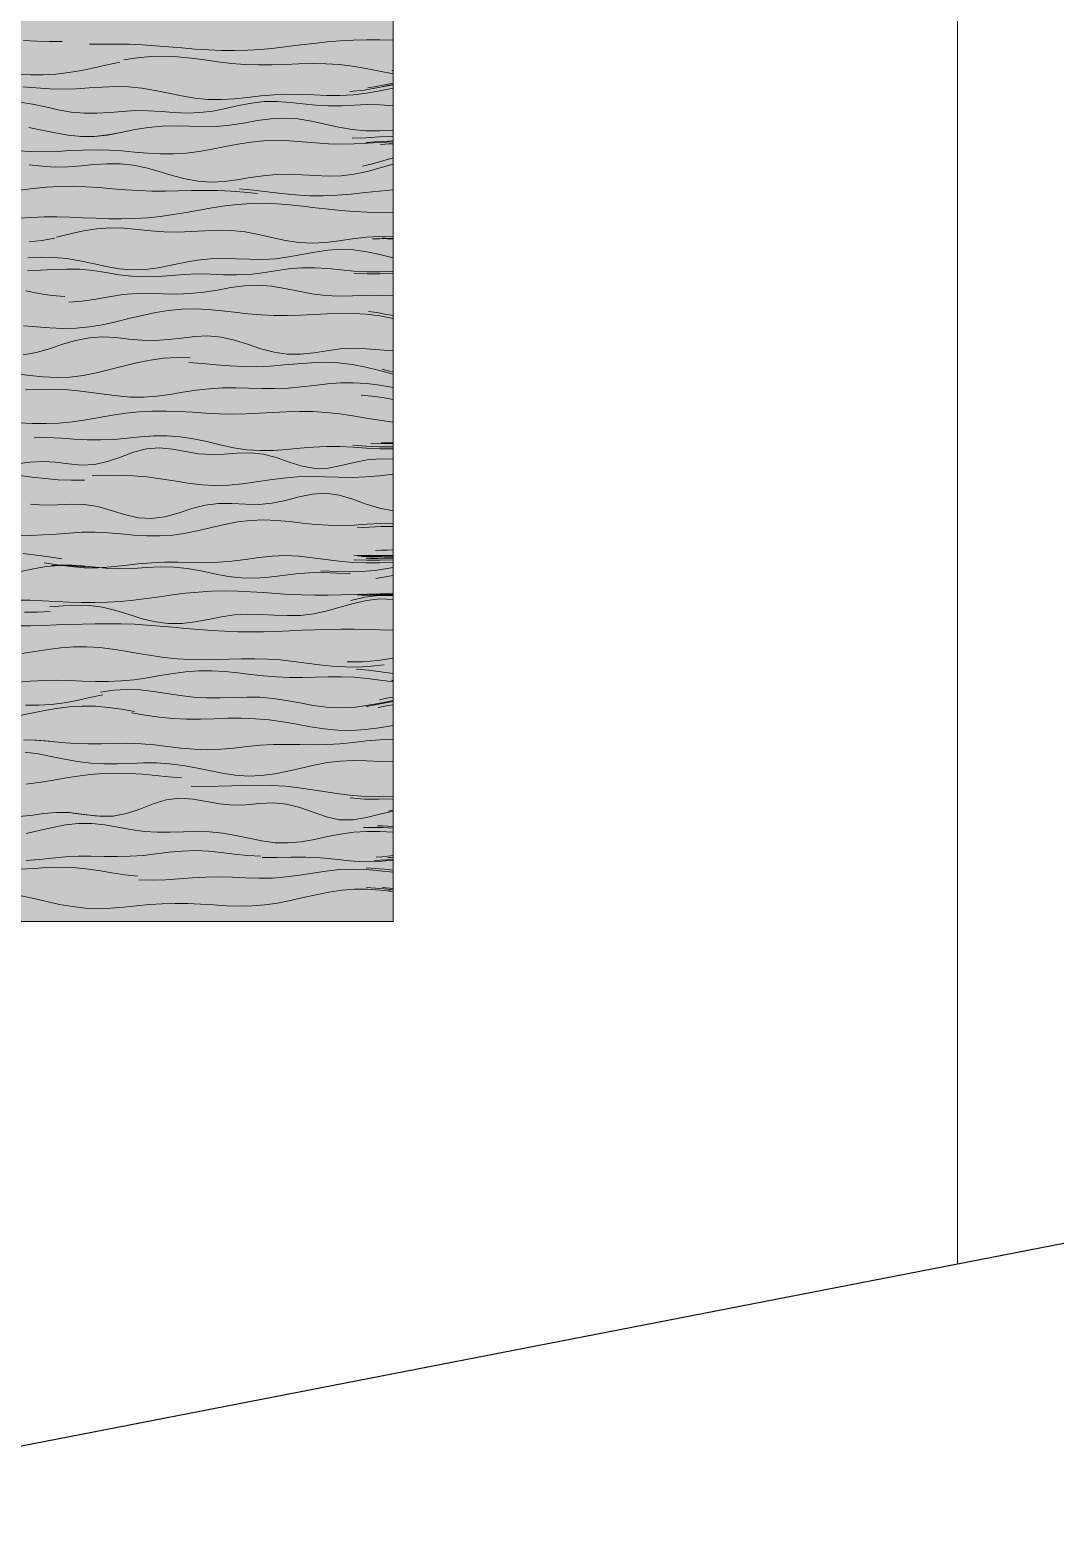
# Model space of a CAD drawing. Header units: metres. Extents: x 0 to 46.1, y -33.1 to 1.9.
# Drawn here: x 18.357 to 20.173, y -29.05 to -26.42 of the extents above; entities that cross this region are included whole.
import ezdxf

# ---------------------------------------------------------------- set-up
doc = ezdxf.new("R2010")
doc.units = ezdxf.units.M
doc.header["$LTSCALE"] = 0.02
for name, color, linetype, lineweight, true_color in [('CONTEXT', 7, 'Continuous', 13, 0x787878), ('SEEN', 7, 'Continuous', 20, 0x000000), ('SITE', 7, 'Continuous', 25, 0x000000)]:
    doc.layers.add(name, color=color, linetype=linetype, lineweight=lineweight, true_color=true_color)
doc.layers.add('FILL_(240, 240, 240)', color=7, linetype='Continuous', true_color=0xf0f0f0)

msp = doc.modelspace()

# ---------------------------------------------------------------- hatches: boundary and pattern name
at = {"layer": 'FILL_(240, 240, 240)'}
msp.add_hatch(color=256, dxfattribs=at).paths.add_polyline_path([(19, -28), (19, -25.5), (9, -25.5), (9, -28), (19, -28)])

# ---------------------------------------------------------------- linework, layer by layer
at = {"layer": 'CONTEXT'}
for points in [[(20, -24.5), (20, -28.6061), (17.977, -29), (8, -29), (8, -24.5), (20, -24.5)], [(9, -28), (19, -28), (19, -25.5), (9, -25.5), (9, -28)]]:
    msp.add_lwpolyline(points, close=True, dxfattribs=at)
at = {"layer": 'CONTEXT', "lineweight": 9, "transparency": 33554470}
for points in [[(18.3456, -26.4394), (18.3684, -26.4405), (18.3912, -26.441), (18.414, -26.441)], [(18.4627, -26.4462), (18.4861, -26.4458), (18.5094, -26.4457), (18.5328, -26.4462), (18.5562, -26.4471), (18.5795, -26.4486), (18.6029, -26.4505), (18.6262, -26.4525), (18.6496, -26.4545), (18.673, -26.4561), (18.6963, -26.4571), (18.7197, -26.4573), (18.743, -26.4566), (18.7664, -26.4551), (18.7898, -26.4529), (18.8131, -26.4502), (18.8365, -26.4473), (18.8598, -26.4445), (18.8832, -26.442), (18.9066, -26.44), (18.9299, -26.4388), (18.9533, -26.4382), (18.9766, -26.4382), (19, -26.4387)], [(18.3352, -26.4997), (18.3578, -26.5005), (18.3804, -26.5003), (18.403, -26.4989), (18.4257, -26.4962), (18.4483, -26.4924), (18.4709, -26.4876), (18.4936, -26.4826), (18.5162, -26.4778)], [(18.5231, -26.4737), (18.5469, -26.4699), (18.5708, -26.4677), (18.5946, -26.4672), (18.6185, -26.4683), (18.6423, -26.4707), (18.6662, -26.4739), (18.69, -26.4772), (18.7138, -26.48), (18.7377, -26.482), (18.7615, -26.4828), (18.7854, -26.4827), (18.8092, -26.4819), (18.8331, -26.4809), (18.8569, -26.4803), (18.8808, -26.4806), (18.9046, -26.4821), (18.9285, -26.485), (18.9523, -26.489), (18.9762, -26.4937), (19, -26.4986)], [(18.998, -26.4924), (18.9987, -26.4925), (18.9993, -26.4926), (19, -26.4928)], [(18.3446, -26.5215), (18.368, -26.5235), (18.3914, -26.525), (18.4148, -26.5256), (18.4382, -26.525), (18.4616, -26.5235), (18.485, -26.5219), (18.5084, -26.521), (18.5318, -26.5215), (18.5552, -26.5238), (18.5787, -26.5277), (18.6021, -26.5325), (18.6255, -26.5374), (18.6489, -26.5414), (18.6723, -26.5437), (18.6957, -26.544), (18.7191, -26.5427), (18.7425, -26.5402), (18.7659, -26.5376), (18.7893, -26.5356), (18.8127, -26.5347), (18.8361, -26.5349), (18.8596, -26.5359), (18.883, -26.5369), (18.9064, -26.537), (18.9298, -26.5358), (18.9532, -26.533), (18.9766, -26.5288), (19, -26.5241)], [(18.9234, -26.5299), (18.9489, -26.5272), (18.9745, -26.5228), (19, -26.5177)], [(18.9551, -26.5235), (18.97, -26.5209), (18.985, -26.518), (19, -26.5149)], [(18.9817, -26.5211), (18.9878, -26.5199), (18.9939, -26.5186), (19, -26.5174)], [(18.3387, -26.5489), (18.3615, -26.5523), (18.3843, -26.5572), (18.4071, -26.5623), (18.4299, -26.5663), (18.4527, -26.5683), (18.4755, -26.5682), (18.4983, -26.5667), (18.5211, -26.5649), (18.5439, -26.5637), (18.5667, -26.5639), (18.5895, -26.5652), (18.6123, -26.567), (18.6351, -26.5679), (18.6579, -26.5672), (18.6807, -26.5643), (18.7035, -26.5598), (18.7263, -26.5547), (18.7492, -26.5503), (18.772, -26.5477), (18.7948, -26.5475), (18.8176, -26.5491), (18.8404, -26.5517), (18.8632, -26.5541), (18.886, -26.5552), (18.9088, -26.5551), (18.9316, -26.554), (18.9544, -26.553), (18.9772, -26.5533), (19, -26.5554)], [(18.4465, -26.6096), (18.4705, -26.6096), (18.4946, -26.6068), (18.5187, -26.6023), (18.5427, -26.5973), (18.5668, -26.5933), (18.5909, -26.591), (18.6149, -26.5907), (18.639, -26.5914), (18.6631, -26.5922), (18.6871, -26.5917), (18.7112, -26.5895), (18.7353, -26.5857), (18.7593, -26.5814), (18.7834, -26.578), (18.8075, -26.5767), (18.8315, -26.5781), (18.8556, -26.5821), (18.8797, -26.5875), (18.9037, -26.593), (18.9278, -26.5971), (18.9519, -26.5992), (18.9759, -26.5992), (19, -26.5981)], [(18.355, -26.5938), (18.3783, -26.5981), (18.4015, -26.603), (18.4247, -26.6073), (18.448, -26.6097), (18.4712, -26.6096), (18.4945, -26.6069), (18.5177, -26.6025)], [(18.9274, -26.6127), (18.9516, -26.6116), (18.9758, -26.6101), (19, -26.6088)], [(18.3363, -26.6347), (18.3592, -26.6363), (18.382, -26.6365), (18.4049, -26.6358), (18.4278, -26.6345), (18.4507, -26.6334), (18.4736, -26.633), (18.4965, -26.6335), (18.5194, -26.635), (18.5423, -26.637), (18.5651, -26.639), (18.588, -26.6403), (18.6109, -26.6404), (18.6338, -26.6389), (18.6567, -26.636), (18.6796, -26.6319), (18.7025, -26.6272), (18.7254, -26.6228), (18.7482, -26.6193), (18.7711, -26.6172), (18.794, -26.6166), (18.8169, -26.6173), (18.8398, -26.6189), (18.8627, -26.6208), (18.8856, -26.6222), (18.9085, -26.6229), (18.9313, -26.6226), (18.9542, -26.6215), (18.9771, -26.62), (19, -26.6188)], [(18.952, -26.6201), (18.968, -26.6191), (18.984, -26.6181), (19, -26.6173)], [(18.9779, -26.6235), (18.9853, -26.623), (18.9926, -26.6227), (19, -26.6224)], [(18.3558, -26.6598), (18.3788, -26.6623), (18.4018, -26.6635), (18.4248, -26.6631), (18.4478, -26.6614), (18.4708, -26.6592), (18.4938, -26.6576), (18.5168, -26.6577), (18.5398, -26.6602), (18.5628, -26.665), (18.5859, -26.6715), (18.6089, -26.6785), (18.6319, -26.6847), (18.6549, -26.6888), (18.6779, -26.6903), (18.7009, -26.6892), (18.7239, -26.6862), (18.7469, -26.6823), (18.7699, -26.6789), (18.7929, -26.6767), (18.8159, -26.6762), (18.8389, -26.6772), (18.862, -26.6786), (18.885, -26.6796), (18.908, -26.6789), (18.931, -26.6762), (18.954, -26.6713), (18.977, -26.665), (19, -26.6584)], [(18.9457, -26.6622), (18.9638, -26.6577), (18.9819, -26.6525), (19, -26.6475)], [(18.3394, -26.7046), (18.3627, -26.7016), (18.3861, -26.6992), (18.4094, -26.6978), (18.4328, -26.6976), (18.4562, -26.6984), (18.4795, -26.7), (18.5029, -26.702), (18.5263, -26.7039), (18.5496, -26.7054), (18.573, -26.7062), (18.5964, -26.7063), (18.6197, -26.7059), (18.6431, -26.7053), (18.6664, -26.705), (18.6898, -26.7052), (18.7132, -26.7062), (18.7365, -26.7081), (18.7599, -26.7106)], [(18.7282, -26.7019), (18.7529, -26.7045), (18.7776, -26.7075), (18.8023, -26.7105), (18.827, -26.713), (18.8518, -26.7144), (18.8765, -26.7146), (18.9012, -26.7134), (18.9259, -26.7114), (18.9506, -26.7088), (18.9753, -26.7063), (19, -26.7042)], [(18.3362, -26.7543), (18.359, -26.7528), (18.3819, -26.752), (18.4048, -26.7519), (18.4277, -26.7524), (18.4506, -26.7534), (18.4735, -26.7544), (18.4964, -26.7552), (18.5193, -26.7555), (18.5422, -26.755), (18.5651, -26.7535), (18.588, -26.7511), (18.6109, -26.7479), (18.6337, -26.744), (18.6566, -26.7399), (18.6795, -26.7359), (18.7024, -26.7324), (18.7253, -26.7297), (18.7482, -26.7282), (18.7711, -26.7278), (18.794, -26.7286), (18.8169, -26.7304), (18.8398, -26.7328), (18.8627, -26.7356), (18.8855, -26.7384), (18.9084, -26.7408), (18.9313, -26.7425), (18.9542, -26.7436), (18.9771, -26.7439), (19, -26.7436)], [(18.3556, -26.7961), (18.3782, -26.7939), (18.4008, -26.7897)], [(18.4042, -26.7878), (18.4281, -26.7821), (18.4519, -26.7767), (18.4757, -26.7728), (18.4996, -26.7712), (18.5234, -26.7718), (18.5472, -26.774), (18.5711, -26.7765), (18.5949, -26.7783), (18.6187, -26.7788), (18.6425, -26.7778), (18.6664, -26.7763), (18.6902, -26.7753), (18.714, -26.7758), (18.7379, -26.7784), (18.7617, -26.783), (18.7855, -26.7885), (18.8094, -26.7936), (18.8332, -26.7972), (18.857, -26.7983), (18.8808, -26.7971), (18.9047, -26.7941), (18.9285, -26.7907), (18.9523, -26.788), (18.9762, -26.7867), (19, -26.7869)], [(18.9639, -26.7909), (18.976, -26.7905), (18.988, -26.7904), (19, -26.7906)], [(18.9715, -26.7906), (18.981, -26.7904), (18.9905, -26.7905), (19, -26.7907)], [(18.9807, -26.7898), (18.9871, -26.7898), (18.9936, -26.7899), (19, -26.7901)], [(18.353, -26.8241), (18.3761, -26.8233), (18.3992, -26.8237), (18.4223, -26.8258), (18.4455, -26.8296), (18.4686, -26.8347), (18.4917, -26.8398), (18.5148, -26.8438), (18.5379, -26.8457), (18.561, -26.845), (18.5841, -26.842), (18.6072, -26.8375), (18.6303, -26.8327), (18.6534, -26.8287), (18.6765, -26.8263), (18.6996, -26.8256), (18.7227, -26.8262), (18.7458, -26.827), (18.7689, -26.8272), (18.792, -26.8259), (18.8152, -26.8229), (18.8383, -26.8187), (18.8614, -26.8143), (18.8845, -26.8108), (18.9076, -26.8092), (18.9307, -26.8102), (18.9538, -26.8136), (18.9769, -26.8187), (19, -26.8242)], [(18.3528, -26.8473), (18.3759, -26.8464), (18.399, -26.8451), (18.4221, -26.8442), (18.4453, -26.8447), (18.4684, -26.847), (18.4915, -26.8506), (18.5146, -26.8543), (18.5377, -26.8571), (18.5608, -26.858), (18.5839, -26.8572), (18.6071, -26.8554), (18.6302, -26.8537), (18.6533, -26.853), (18.6764, -26.8534), (18.6995, -26.8543), (18.7226, -26.8547), (18.7457, -26.8537), (18.7689, -26.8512), (18.792, -26.8476), (18.8151, -26.8441), (18.8382, -26.842), (18.8613, -26.8419), (18.8844, -26.8435), (18.9075, -26.8459), (18.9307, -26.848), (18.9538, -26.849), (18.9769, -26.8489), (19, -26.8483)], [(18.4256, -26.9031), (18.4495, -26.9013), (18.4735, -26.8976), (18.4974, -26.8932), (18.5213, -26.8896), (18.5453, -26.8875), (18.5692, -26.8872), (18.5931, -26.888), (18.6171, -26.8885), (18.641, -26.8878), (18.6649, -26.8854), (18.6889, -26.8815), (18.7128, -26.8772), (18.7367, -26.874), (18.7607, -26.8729), (18.7846, -26.8746), (18.8085, -26.8786), (18.8325, -26.8836), (18.8564, -26.8882), (18.8803, -26.8913), (18.9043, -26.8923), (18.9282, -26.8919), (18.9521, -26.8909), (18.9761, -26.8906), (19, -26.8918)], [(18.931, -26.8519), (18.954, -26.8529), (18.977, -26.8528), (19, -26.8522)], [(18.3499, -26.8828), (18.3728, -26.8875), (18.3957, -26.8912), (18.4186, -26.8927)], [(18.3453, -26.9447), (18.3686, -26.9468), (18.392, -26.9485), (18.4154, -26.9493), (18.4388, -26.9488), (18.4622, -26.9466), (18.4856, -26.9428), (18.5089, -26.9378), (18.5323, -26.9321), (18.5557, -26.9264), (18.5791, -26.9213), (18.6025, -26.9175), (18.6259, -26.9152), (18.6492, -26.9147), (18.6726, -26.9158), (18.696, -26.918), (18.7194, -26.9207), (18.7428, -26.9234), (18.7662, -26.9255), (18.7895, -26.9267), (18.8129, -26.9268), (18.8363, -26.926), (18.8597, -26.9247), (18.8831, -26.9233), (18.9065, -26.9225), (18.9298, -26.9227), (18.9532, -26.9243), (18.9766, -26.9274), (19, -26.9319)], [(18.9566, -26.9196), (18.9711, -26.9215), (18.9855, -26.9239), (19, -26.9267)], [(18.3447, -26.9961), (18.3681, -26.9921), (18.3915, -26.9854), (18.4149, -26.9776), (18.4383, -26.9706), (18.4617, -26.966), (18.4851, -26.9645), (18.5085, -26.9657), (18.5319, -26.9682), (18.5553, -26.9703), (18.5787, -26.9708), (18.6021, -26.9693), (18.6255, -26.9664), (18.6489, -26.9636), (18.6723, -26.9627), (18.6957, -26.9647), (18.7191, -26.97), (18.7425, -26.9774), (18.766, -26.9853), (18.7894, -26.9916), (18.8128, -26.995), (18.8362, -26.9951), (18.8596, -26.9925), (18.883, -26.9889), (18.9064, -26.9858), (18.9298, -26.9846), (18.9532, -26.9854), (18.9766, -26.9874), (19, -26.9891)], [(18.0961, -27.0238), (18.1197, -27.0265), (18.1434, -27.0275), (18.1671, -27.0271), (18.1908, -27.0258), (18.2145, -27.0243), (18.2381, -27.0233), (18.2618, -27.0233), (18.2855, -27.0245), (18.3092, -27.0268), (18.3328, -27.0299), (18.3565, -27.0329), (18.3802, -27.0353), (18.4039, -27.0363), (18.4276, -27.0355), (18.4512, -27.0327), (18.4749, -27.0281), (18.4986, -27.0223), (18.5223, -27.0161), (18.5459, -27.0102), (18.5696, -27.0054), (18.5933, -27.0023), (18.617, -27.001), (18.6406, -27.0015)], [(18.6386, -27.0099), (18.6627, -27.0115), (18.6868, -27.0137), (18.7109, -27.0158), (18.735, -27.0171), (18.7591, -27.0172), (18.7832, -27.0162), (18.8073, -27.0142), (18.8314, -27.0119), (18.8555, -27.0101), (18.8795, -27.0094), (18.9036, -27.0104), (18.9277, -27.0133), (18.9518, -27.0179), (18.9759, -27.0238), (19, -27.0302)], [(18.9805, -27.0214), (18.987, -27.0231), (18.9935, -27.0249), (19, -27.0266)], [(18.3489, -27.058), (18.3721, -27.0574), (18.3954, -27.0572), (18.4186, -27.0579), (18.4419, -27.0598), (18.4651, -27.0627), (18.4884, -27.0661), (18.5116, -27.0691), (18.5349, -27.0709), (18.5582, -27.071), (18.5814, -27.0693), (18.6047, -27.0663), (18.6279, -27.0626), (18.6512, -27.059), (18.6744, -27.0563), (18.6977, -27.0548), (18.7209, -27.0546), (18.7442, -27.0552), (18.7674, -27.0559), (18.7907, -27.056), (18.814, -27.0551), (18.8372, -27.0531), (18.8605, -27.0505), (18.8837, -27.0478), (18.907, -27.046), (18.9302, -27.0456), (18.9535, -27.047), (18.9767, -27.05), (19, -27.0539)], [(18.9433, -27.0675), (18.9622, -27.0693), (18.9811, -27.072), (19, -27.0753)], [(18.3375, -27.1168), (18.3611, -27.118), (18.3848, -27.1181), (18.4084, -27.117), (18.4321, -27.1146), (18.4558, -27.1112), (18.4794, -27.1073), (18.5031, -27.1033), (18.5268, -27.0998), (18.5504, -27.0973), (18.5741, -27.096), (18.5977, -27.0958), (18.6214, -27.0966), (18.6451, -27.098), (18.6687, -27.0995), (18.6924, -27.1006), (18.7161, -27.1011), (18.7397, -27.1008), (18.7634, -27.0998), (18.787, -27.0985), (18.8107, -27.0972), (18.8344, -27.0965), (18.858, -27.0968), (18.8817, -27.0982), (18.9054, -27.1007), (18.929, -27.1042), (18.9527, -27.1082), (18.9763, -27.1121), (19, -27.1154)], [(18.3335, -27.1891), (18.3565, -27.1862), (18.3795, -27.1851), (18.4025, -27.1866), (18.4255, -27.1895), (18.4485, -27.1914), (18.4714, -27.1903), (18.4944, -27.1852), (18.5174, -27.1772), (18.5404, -27.1688), (18.5634, -27.1628), (18.5863, -27.161), (18.6093, -27.1632), (18.6323, -27.1675), (18.6553, -27.1713), (18.6783, -27.1729), (18.7012, -27.172), (18.7242, -27.1701), (18.7472, -27.1695), (18.7702, -27.1722), (18.7932, -27.1783), (18.8162, -27.1864), (18.8391, -27.1936), (18.8621, -27.1975), (18.8851, -27.1968), (18.9081, -27.1925), (18.9311, -27.1868), (18.954, -27.1823), (18.977, -27.1805), (19, -27.1811)], [(18.3643, -27.143), (18.3879, -27.1429), (18.4114, -27.1441), (18.4349, -27.1457), (18.4585, -27.1469), (18.482, -27.147), (18.5056, -27.1459), (18.5291, -27.1438), (18.5527, -27.1414), (18.5762, -27.1397), (18.5997, -27.1395), (18.6233, -27.1413), (18.6468, -27.1449), (18.6704, -27.15), (18.6939, -27.1556), (18.7175, -27.1607), (18.741, -27.1643), (18.7646, -27.1659), (18.7881, -27.1656), (18.8116, -27.1639), (18.8352, -27.1616), (18.8587, -27.1595), (18.8823, -27.1585), (18.9058, -27.1587), (18.9294, -27.1599), (18.9529, -27.1616), (18.9765, -27.1627), (19, -27.1626)], [(18.9288, -27.1564), (18.9525, -27.1581), (18.9763, -27.1593), (19, -27.1591)], [(18.9608, -27.1528), (18.9739, -27.1534), (18.9869, -27.1536), (19, -27.1534)], [(18.9792, -27.1521), (18.9861, -27.1522), (18.9931, -27.1521), (19, -27.1519)], [(18.3377, -27.2098), (18.3608, -27.2127), (18.384, -27.2154), (18.4071, -27.2174), (18.4303, -27.2184), (18.4535, -27.2183)], [(18.4673, -27.2107), (18.4915, -27.2099), (18.5157, -27.2095), (18.5399, -27.2103), (18.5641, -27.2123), (18.5883, -27.2156), (18.6126, -27.2196), (18.6368, -27.2235), (18.661, -27.2264), (18.6852, -27.2277), (18.7094, -27.227), (18.7336, -27.2247), (18.7578, -27.2213), (18.7821, -27.2177), (18.8063, -27.2146), (18.8305, -27.2126), (18.8547, -27.2119), (18.8789, -27.2122), (18.9031, -27.2129), (18.9274, -27.2132), (18.9516, -27.2126), (18.9758, -27.2108), (19, -27.2078)], [(18.3582, -27.261), (18.382, -27.2626), (18.4057, -27.2617), (18.4295, -27.2605), (18.4533, -27.2612), (18.477, -27.265), (18.5008, -27.2717), (18.5246, -27.2792), (18.5484, -27.2848), (18.5721, -27.2864), (18.5959, -27.2832), (18.6197, -27.2764), (18.6434, -27.2686), (18.6672, -27.2624), (18.691, -27.2593), (18.7147, -27.2593), (18.7385, -27.2608), (18.7623, -27.2612), (18.7861, -27.2591), (18.8098, -27.2541), (18.8336, -27.2478), (18.8574, -27.2428), (18.8811, -27.2413), (18.9049, -27.2446), (18.9287, -27.2517), (18.9525, -27.2605), (18.9762, -27.268), (19, -27.2723)], [(18.3346, -27.3158), (18.3576, -27.3163), (18.3805, -27.3153), (18.4034, -27.3136), (18.4264, -27.3118), (18.4493, -27.3106), (18.4723, -27.3105), (18.4952, -27.3115), (18.5182, -27.3134), (18.5411, -27.3155), (18.5641, -27.3169), (18.587, -27.3171), (18.6099, -27.3156), (18.6329, -27.3123), (18.6558, -27.3075), (18.6788, -27.302), (18.7017, -27.2966), (18.7247, -27.2921), (18.7476, -27.2894), (18.7706, -27.2885), (18.7935, -27.2894), (18.8164, -27.2915), (18.8394, -27.2942), (18.8623, -27.2966), (18.8853, -27.2981), (18.9082, -27.2984), (18.9312, -27.2977), (18.9541, -27.2963), (18.9771, -27.2951), (19, -27.2946)], [(18.9363, -27.3027), (18.9576, -27.3015), (18.9788, -27.3003), (19, -27.3)], [(18.3452, -27.3483), (18.368, -27.3508), (18.3908, -27.3541), (18.4136, -27.3576)], [(18.9688, -27.3425), (18.9792, -27.3423), (18.9896, -27.342), (19, -27.3418)], [(18.3404, -27.3799), (18.3631, -27.375), (18.3858, -27.3712), (18.4086, -27.3694), (18.4313, -27.3697), (18.454, -27.3715)], [(18.3819, -27.3644), (18.4057, -27.3681), (18.4295, -27.3714), (18.4532, -27.3733), (18.477, -27.3734), (18.5008, -27.3719), (18.5246, -27.3692), (18.5483, -27.3665), (18.5721, -27.3644), (18.5959, -27.3636), (18.6197, -27.3637), (18.6434, -27.3643), (18.6672, -27.3645), (18.691, -27.3637), (18.7147, -27.3616), (18.7385, -27.3585), (18.7623, -27.3552), (18.7861, -27.3528), (18.8098, -27.3519), (18.8336, -27.3529), (18.8574, -27.3555), (18.8811, -27.3588), (18.9049, -27.3619), (18.9287, -27.364), (18.9525, -27.3648), (18.9762, -27.3645), (19, -27.3639)], [(18.395, -27.3694), (18.4191, -27.3684), (18.4431, -27.3696), (18.4672, -27.3719), (18.4912, -27.374), (18.5153, -27.375), (18.5394, -27.3745), (18.5634, -27.3731), (18.5875, -27.372), (18.6116, -27.3722), (18.6356, -27.3745), (18.6597, -27.3788), (18.6837, -27.3839), (18.7078, -27.3886), (18.7319, -27.3914), (18.7559, -27.3918), (18.78, -27.39), (18.8041, -27.387), (18.8281, -27.384), (18.8522, -27.3822), (18.8762, -27.382), (18.9003, -27.3828), (18.9244, -27.3836)], [(18.8723, -27.3786), (18.9042, -27.3797), (18.9361, -27.3804), (18.9681, -27.3783), (19, -27.3731)], [(18.9306, -27.351), (18.9537, -27.3517), (18.9769, -27.3514), (19, -27.3508)], [(18.9306, -27.3593), (18.9537, -27.36), (18.9769, -27.3597), (19, -27.3592)], [(18.937, -27.3524), (18.958, -27.3528), (18.979, -27.3524), (19, -27.3519)], [(18.9443, -27.3537), (18.9629, -27.3538), (18.9814, -27.3534), (19, -27.3529)], [(18.9522, -27.3562), (18.9681, -27.3561), (18.9841, -27.3557), (19, -27.3553)], [(18.959, -27.352), (18.9726, -27.3519), (18.9863, -27.3515), (19, -27.3512)], [(18.9598, -27.3571), (18.9732, -27.3569), (18.9866, -27.3566), (19, -27.3562)], [(18.9693, -27.3922), (18.9795, -27.3907), (18.9898, -27.389), (19, -27.3871)], [(18.3338, -27.4305), (18.3568, -27.4309), (18.3798, -27.4318), (18.4027, -27.433), (18.4257, -27.4341), (18.4487, -27.4349), (18.4717, -27.4351), (18.4946, -27.4345), (18.5176, -27.4331), (18.5406, -27.4309), (18.5635, -27.428), (18.5865, -27.4248), (18.6095, -27.4215), (18.6325, -27.4186), (18.6554, -27.4164), (18.6784, -27.415), (18.7014, -27.4145), (18.7243, -27.4149), (18.7473, -27.4159), (18.7703, -27.4174), (18.7933, -27.4191), (18.8162, -27.4205), (18.8392, -27.4215), (18.8622, -27.422), (18.8851, -27.4219), (18.9081, -27.4214), (18.9311, -27.4206), (18.9541, -27.4199), (18.977, -27.4195), (19, -27.4197)], [(18.9252, -27.4316), (18.9501, -27.4257), (18.9751, -27.4227), (19, -27.4233)], [(18.9368, -27.4218), (18.9579, -27.4211), (18.9789, -27.4208), (19, -27.421)], [(18.9456, -27.4227), (18.9638, -27.4222), (18.9819, -27.4221), (19, -27.4223)], [(18.9992, -27.4182), (18.9995, -27.4182), (18.9997, -27.4182), (19, -27.4182)], [(18.3471, -27.4521), (18.3699, -27.4521), (18.3927, -27.4506)], [(18.3921, -27.4428), (18.4155, -27.4407), (18.4389, -27.4394), (18.4623, -27.4401), (18.4857, -27.4434), (18.509, -27.4491), (18.5324, -27.4563), (18.5558, -27.4636), (18.5792, -27.4693), (18.6026, -27.4723), (18.6259, -27.4722), (18.6493, -27.4693), (18.6727, -27.4649), (18.6961, -27.4603), (18.7195, -27.457), (18.7428, -27.4555), (18.7662, -27.4559), (18.7896, -27.4572), (18.813, -27.4582), (18.8363, -27.4577), (18.8597, -27.4549), (18.8831, -27.4498), (18.9065, -27.4432), (18.9299, -27.4365), (18.9532, -27.4312), (18.9766, -27.4287), (19, -27.4294)], [(18.3351, -27.4762), (18.3581, -27.476), (18.381, -27.4755), (18.4039, -27.4747), (18.4268, -27.4739), (18.4498, -27.4731), (18.4727, -27.4725), (18.4956, -27.4724), (18.5185, -27.4727), (18.5415, -27.4735), (18.5644, -27.4748), (18.5873, -27.4766), (18.6103, -27.4787), (18.6332, -27.4808), (18.6561, -27.4828), (18.679, -27.4846), (18.702, -27.4859), (18.7249, -27.4867), (18.7478, -27.487), (18.7707, -27.4868), (18.7937, -27.4861), (18.8166, -27.4852), (18.8395, -27.4842), (18.8624, -27.4834), (18.8854, -27.4827), (18.9083, -27.4824), (18.9312, -27.4824), (18.9541, -27.4827), (18.9771, -27.4832), (19, -27.4837)], [(18.343, -27.5252), (18.3659, -27.5215), (18.3888, -27.5181), (18.4117, -27.5153), (18.4346, -27.5137), (18.4575, -27.5135), (18.4804, -27.5148), (18.5033, -27.5175), (18.5262, -27.521), (18.5491, -27.5251), (18.572, -27.529), (18.5949, -27.5323), (18.6178, -27.5347), (18.6407, -27.536), (18.6636, -27.5363), (18.6865, -27.5359), (18.7094, -27.5351), (18.7322, -27.5345), (18.7551, -27.5344), (18.778, -27.5351), (18.8009, -27.5367), (18.8238, -27.5392), (18.8467, -27.5421), (18.8696, -27.5451), (18.8925, -27.5475), (18.9154, -27.549), (18.9383, -27.5492), (18.9612, -27.5479), (18.9841, -27.5452)], [(18.3354, -27.5763), (18.3584, -27.5743), (18.3813, -27.573), (18.4042, -27.5727), (18.4271, -27.5731), (18.45, -27.574), (18.4729, -27.5747), (18.4959, -27.5748), (18.5188, -27.5738), (18.5417, -27.5716), (18.5646, -27.5684), (18.5875, -27.5645), (18.6104, -27.5607), (18.6333, -27.5577), (18.6563, -27.556), (18.6792, -27.5558), (18.7021, -27.557), (18.725, -27.5594), (18.7479, -27.5622), (18.7708, -27.5648), (18.7938, -27.5668), (18.8167, -27.5678), (18.8396, -27.5679), (18.8625, -27.5674), (18.8854, -27.5668), (18.9083, -27.5666), (18.9313, -27.5674), (18.9542, -27.5693), (18.9771, -27.5722), (19, -27.5756)], [(18.9188, -27.5401), (18.9459, -27.5399), (18.9729, -27.5377), (19, -27.5337)], [(18.9346, -27.5528), (18.9564, -27.5548), (18.9782, -27.5575), (19, -27.5608)], [(18.9973, -27.5726), (18.9982, -27.5728), (18.9991, -27.5729), (19, -27.573)], [(18.349, -27.6169), (18.3719, -27.617), (18.3947, -27.6157), (18.4176, -27.6126), (18.4405, -27.6082), (18.4633, -27.6032), (18.4862, -27.5986)], [(18.4817, -27.5939), (18.5052, -27.5903), (18.5288, -27.5888), (18.5524, -27.5896), (18.5759, -27.5923), (18.5995, -27.5961), (18.623, -27.5997), (18.6466, -27.6025), (18.6702, -27.6037), (18.6937, -27.6037), (18.7173, -27.6029), (18.7408, -27.6023), (18.7644, -27.6027), (18.788, -27.6047), (18.8115, -27.6083), (18.8351, -27.6128), (18.8586, -27.6172), (18.8822, -27.6205), (18.9058, -27.6217), (18.9293, -27.6206), (18.9529, -27.6174), (18.9764, -27.6131), (19, -27.6086)], [(18.9526, -27.6191), (18.9684, -27.6163), (18.9842, -27.6132), (19, -27.6102)], [(18.9759, -27.6071), (18.9839, -27.6055), (18.992, -27.6039), (19, -27.6025)], [(18.3338, -27.6363), (18.357, -27.6317), (18.3801, -27.627), (18.4033, -27.6228), (18.4265, -27.6198), (18.4497, -27.6184), (18.4728, -27.6187), (18.496, -27.6207), (18.5192, -27.6239), (18.5424, -27.6277)], [(18.5369, -27.6305), (18.5613, -27.6345), (18.5856, -27.638), (18.61, -27.6404), (18.6344, -27.6415), (18.6588, -27.6415), (18.6831, -27.6408), (18.7075, -27.64), (18.7319, -27.6398), (18.7563, -27.6408), (18.7806, -27.643), (18.805, -27.6464), (18.8294, -27.6506), (18.8538, -27.655), (18.8781, -27.6586), (18.9025, -27.6609), (18.9269, -27.6614), (18.9513, -27.66), (18.9756, -27.6568), (19, -27.6525)], [(18.9735, -27.621), (18.9823, -27.6193), (18.9912, -27.6176), (19, -27.6159)], [(18.346, -27.6779), (18.3688, -27.6786), (18.3916, -27.6803)], [(18.366, -27.6788), (18.3895, -27.6806), (18.413, -27.6827), (18.4365, -27.6845), (18.46, -27.6853), (18.4834, -27.6852), (18.5069, -27.6846), (18.5304, -27.6843), (18.5539, -27.685), (18.5774, -27.6869), (18.6008, -27.6897), (18.6243, -27.6927), (18.6478, -27.6949), (18.6713, -27.6957), (18.6948, -27.6949), (18.7182, -27.6928), (18.7417, -27.6901), (18.7652, -27.6878), (18.7887, -27.6865), (18.8122, -27.6863), (18.8356, -27.6867), (18.8591, -27.687), (18.8826, -27.6866), (18.9061, -27.6852), (18.9296, -27.6828), (18.953, -27.6802), (18.9765, -27.6783), (19, -27.6778)], [(18.3483, -27.6999), (18.3716, -27.7031), (18.3948, -27.7076), (18.4181, -27.7124), (18.4414, -27.7165), (18.4647, -27.7194), (18.4879, -27.7207), (18.5112, -27.7207), (18.5345, -27.7199), (18.5578, -27.719), (18.581, -27.719), (18.6043, -27.7204), (18.6276, -27.7234), (18.6509, -27.7277), (18.6741, -27.7327), (18.6974, -27.7374), (18.7207, -27.7409), (18.744, -27.7424), (18.7672, -27.7416), (18.7905, -27.7385), (18.8138, -27.7338), (18.8371, -27.7283), (18.8603, -27.7229), (18.8836, -27.7186), (18.9069, -27.716), (18.9302, -27.715), (18.9534, -27.7154), (18.9767, -27.7164), (19, -27.7173)], [(18.3495, -27.7568), (18.3724, -27.7539), (18.3954, -27.7502), (18.4184, -27.7462), (18.4413, -27.7425), (18.4643, -27.7395), (18.4873, -27.7376), (18.5102, -27.737), (18.5332, -27.7376), (18.5562, -27.7392), (18.5791, -27.7413), (18.6021, -27.7435), (18.6251, -27.7453)], [(18.6427, -27.7603), (18.6666, -27.7608), (18.6904, -27.7605), (18.7142, -27.7597), (18.738, -27.7589), (18.7618, -27.7585), (18.7856, -27.759), (18.8095, -27.7605), (18.8333, -27.7631), (18.8571, -27.7666), (18.8809, -27.7704), (18.9047, -27.7741), (18.9285, -27.777), (18.9524, -27.7787), (18.9762, -27.779), (19, -27.7779)], [(18.4332, -27.808), (18.4568, -27.811), (18.4805, -27.8136), (18.5041, -27.8133), (18.5277, -27.8088), (18.5513, -27.8008), (18.5749, -27.7917), (18.5985, -27.7845), (18.6221, -27.7816), (18.6458, -27.783), (18.6694, -27.7873), (18.693, -27.7916), (18.7166, -27.7937), (18.7402, -27.7931), (18.7638, -27.7911), (18.7875, -27.79), (18.8111, -27.7921), (18.8347, -27.798), (18.8583, -27.8065), (18.8819, -27.8146), (18.9055, -27.8196), (18.9292, -27.8198), (18.9528, -27.8158), (18.9764, -27.8098), (19, -27.8047)], [(18.9239, -27.781), (18.9493, -27.783), (18.9746, -27.7835), (19, -27.7824)], [(18.3358, -27.814), (18.3585, -27.8121), (18.3811, -27.8089), (18.4037, -27.8068), (18.4264, -27.8071), (18.449, -27.8096), (18.4717, -27.8125), (18.4943, -27.8136)], [(18.9918, -27.8044), (18.9945, -27.8039), (18.9973, -27.8034), (19, -27.8029)], [(18.3502, -27.8443), (18.3735, -27.8389), (18.3967, -27.8332), (18.4199, -27.8286), (18.4431, -27.8262), (18.4663, -27.8264), (18.4895, -27.829), (18.5127, -27.833), (18.5359, -27.8371), (18.5591, -27.8403), (18.5823, -27.8418), (18.6055, -27.8418), (18.6287, -27.8409), (18.6519, -27.8402), (18.6751, -27.8409), (18.6983, -27.8434), (18.7215, -27.8476), (18.7447, -27.8526), (18.7679, -27.8573), (18.7912, -27.8604), (18.8144, -27.8609), (18.8376, -27.8588), (18.8608, -27.8547), (18.884, -27.8496), (18.9072, -27.845), (18.9304, -27.8419), (18.9536, -27.8406), (18.9768, -27.8408), (19, -27.8418)], [(18.948, -27.8334), (18.9653, -27.8332), (18.9827, -27.8337), (19, -27.8344)], [(18.9723, -27.8304), (18.9815, -27.8307), (18.9908, -27.831), (19, -27.8314)], [(18.35, -27.8919), (18.3731, -27.8902), (18.3962, -27.8878), (18.4192, -27.8856), (18.4423, -27.8843), (18.4653, -27.8841), (18.4884, -27.8846), (18.5115, -27.885), (18.5345, -27.8845), (18.5576, -27.8828), (18.5806, -27.8801), (18.6037, -27.8772), (18.6268, -27.8751), (18.6498, -27.8744), (18.6729, -27.8755), (18.6959, -27.8779), (18.719, -27.8808), (18.7421, -27.8832), (18.7651, -27.8845)], [(18.7683, -27.8865), (18.794, -27.8866), (18.8198, -27.886), (18.8455, -27.8859), (18.8713, -27.8872), (18.897, -27.8896), (18.9228, -27.8923), (18.9485, -27.894), (18.9743, -27.8937), (19, -27.8914)], [(18.967, -27.8919), (18.978, -27.8914), (18.989, -27.8905), (19, -27.8893)], [(18.9704, -27.8858), (18.9803, -27.8852), (18.9901, -27.8844), (19, -27.8833)], [(18.9903, -27.887), (18.9936, -27.8867), (18.9968, -27.8864), (19, -27.886)], [(18.3409, -27.9073), (18.3639, -27.9059), (18.387, -27.9045), (18.41, -27.9038), (18.433, -27.9043), (18.456, -27.9064), (18.479, -27.9097), (18.5021, -27.9137), (18.5251, -27.9173), (18.5481, -27.9199)], [(18.5499, -27.926), (18.5736, -27.9269), (18.5973, -27.9263), (18.621, -27.9246), (18.6447, -27.9227), (18.6683, -27.9214), (18.692, -27.921), (18.7157, -27.9216), (18.7394, -27.9227), (18.7631, -27.9233), (18.7868, -27.9229), (18.8105, -27.9211), (18.8342, -27.9179), (18.8579, -27.9141), (18.8816, -27.9105), (18.9052, -27.9079), (18.9289, -27.9071), (18.9526, -27.9079), (18.9763, -27.91), (19, -27.9125)], [(18.9522, -27.9046), (18.9681, -27.9059), (18.9841, -27.9075), (19, -27.9092)], [(18.3414, -27.9544), (18.3641, -27.9595), (18.3868, -27.9648), (18.4095, -27.9698), (18.4322, -27.9736), (18.4549, -27.9761), (18.4776, -27.9769), (18.5003, -27.9763), (18.5231, -27.9746), (18.5458, -27.9723), (18.5685, -27.9701), (18.5912, -27.9685), (18.6139, -27.9678), (18.6366, -27.968), (18.6593, -27.9691), (18.682, -27.9706), (18.7048, -27.9721), (18.7275, -27.9728), (18.7502, -27.9724), (18.7729, -27.9705), (18.7956, -27.9673), (18.8183, -27.9628), (18.841, -27.9577), (18.8637, -27.9525), (18.8864, -27.948), (18.9092, -27.9446), (18.9319, -27.9429), (18.9546, -27.9428), (18.9773, -27.9443), (19, -27.9468)], [(18.9531, -27.94), (18.9688, -27.9408), (18.9844, -27.9422), (19, -27.944)], [(18.9808, -27.9395), (18.9872, -27.9402), (18.9936, -27.9409), (19, -27.9417)], [(18.992, -27.9456), (18.9946, -27.9459), (18.9973, -27.9462), (19, -27.9466)]]:
    msp.add_lwpolyline(points, dxfattribs=at)
at = {"layer": 'SEEN'}
msp.add_lwpolyline([(19, -28), (19, -25.5), (9, -25.5), (9, -28), (19, -28)], close=True, dxfattribs=at)
at = {"layer": 'SITE'}
msp.add_lwpolyline([(0, 0), (6.0974, -31.3132), (45.3602, -23.6679), (40.7508, 0), (0, 0)], close=True, dxfattribs=at)

doc.saveas('drawing.dxf')
